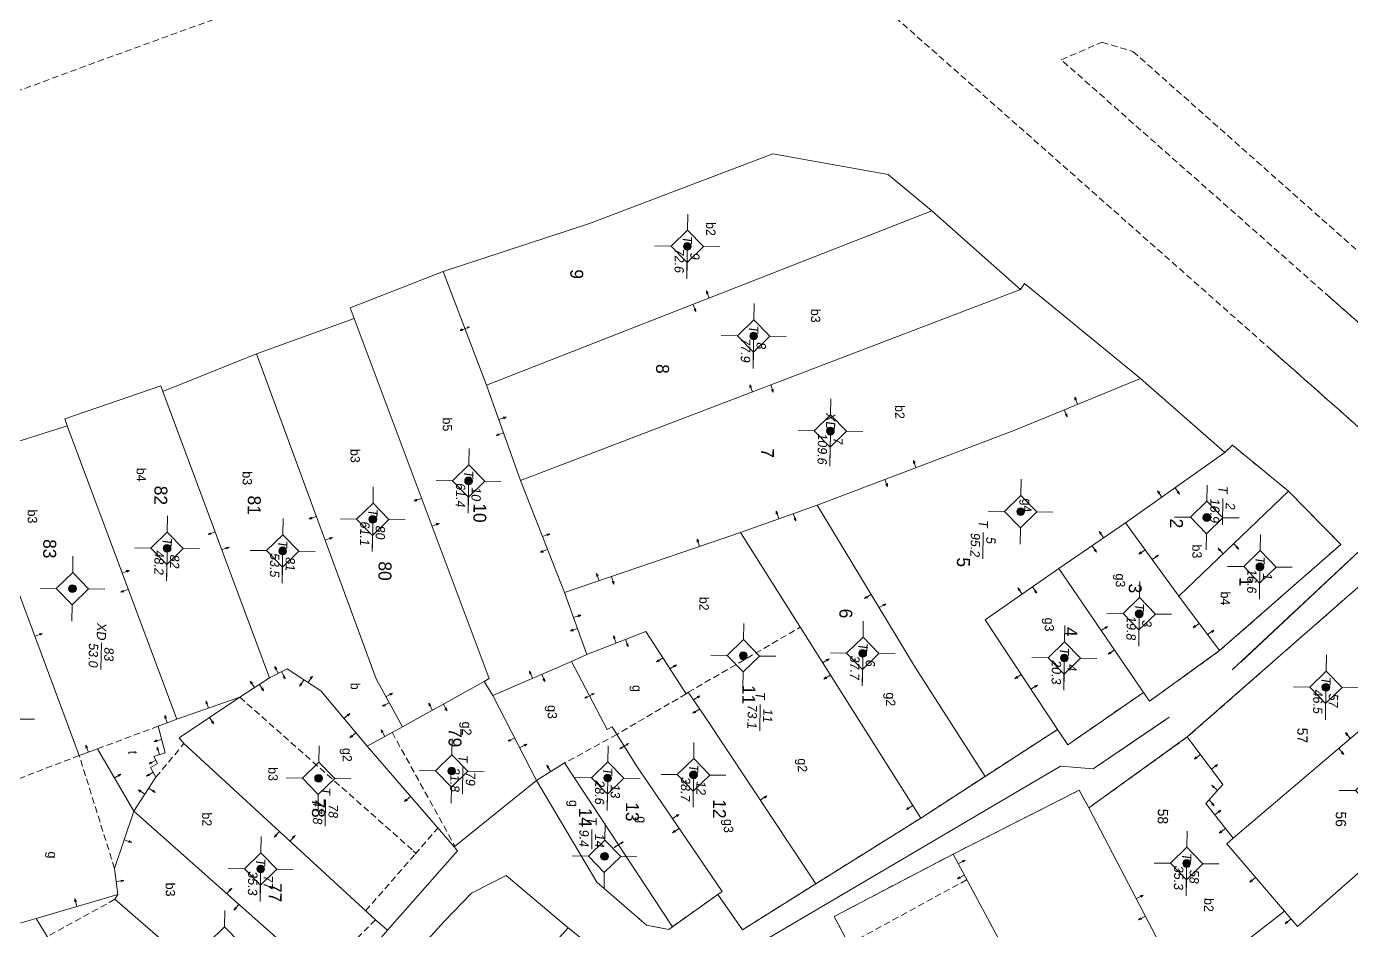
# Model space of a CAD drawing. Extents: x 601689 to 602595, y 1189742 to 1190763.
# Drawn here: x 601978.8 to 602030, y 1190698.6 to 1190733.5 of the extents above; entities that cross this region are included whole.
import ezdxf
from ezdxf.enums import TextEntityAlignment as Align

# ---------------------------------------------------------------- set-up
doc = ezdxf.new("R2010")
doc.units = 0
doc.header["$MEASUREMENT"] = 0
doc.linetypes.add('HIDDEN', pattern=[0.375, 0.25, -0.125])
for name, color, linetype in [('10', 250, 'Continuous'), ('11', 7, 'Continuous'), ('13', 7, 'Continuous'), ('14', 7, 'Continuous'), ('15', 7, 'Continuous'), ('16', 7, 'Continuous'), ('22', 7, 'Continuous'), ('53', 7, 'Continuous'), ('57', 7, 'Continuous')]:
    doc.layers.add(name, color=color, linetype=linetype)
doc.layers.get('0').off()
doc.styles.add('TXT', font='vnshx.shx')

# ---------------------------------------------------------------- blocks, each defined once
blk = doc.blocks.new('NH3R')
at = {"layer": '16', "color": 7, "linetype": 'Continuous', "lineweight": 0}
for p, q in [((0, 0), (0.297, -0.005)), ((0.297, -0.005), (0.186, 0.031)), ((0.297, -0.005), (0.189, -0.033))]:
    blk.add_line(p, q, dxfattribs=at)
blk = doc.blocks.new('*M2407240724072407')
at = {"layer": '13', "color": 3, "linetype": 'Continuous', "lineweight": 0}
blk.add_line((602133.807, 1189687.587), (602134.827, 1189687.587), dxfattribs=at)
at = {"layer": '13', "color": 3, "linetype": 'Continuous', "lineweight": 0, "style": 'TXT', "oblique": 7.6055}
for s, p in [('57', (602133.957, 1189687.887)), ('46.5', (602133.807, 1189687.287))]:
    blk.add_text(s, height=0.36, dxfattribs=at).set_placement(p, align=Align.MIDDLE_LEFT)
blk.add_text('T', height=0.36, dxfattribs=at).set_placement((602133.61, 1189687.587), align=Align.MIDDLE_RIGHT)
blk = doc.blocks.new('*M2415241524152415')
at = {"layer": '13', "color": 3, "linetype": 'Continuous', "lineweight": 0}
blk.add_line((602140.68, 1189682.313), (602141.7, 1189682.313), dxfattribs=at)
at = {"layer": '13', "color": 3, "linetype": 'Continuous', "lineweight": 0, "style": 'TXT', "oblique": 7.6055}
for s, p in [('58', (602140.83, 1189682.613)), ('35.3', (602140.68, 1189682.013))]:
    blk.add_text(s, height=0.36, dxfattribs=at).set_placement(p, align=Align.MIDDLE_LEFT)
blk.add_text('T', height=0.36, dxfattribs=at).set_placement((602140.483, 1189682.313), align=Align.MIDDLE_RIGHT)
blk = doc.blocks.new('Q')
at = {"color": 7, "linetype": 'Continuous', "lineweight": 0, "style": 'TXT'}
for s, height, p in [('%%167o v%%207 th%%184ng 10 n%%168m 2001 %%174%%213n th%%184ng 5 n%%168m 2002', 0.5, (0, 5.4)), ('Ki%%211m tra th%%184ng      n%%168m', 0.5, (21, 5.4)), ('C%%172 quan %%174o v%%207: X%%221 nghi%%214p PTCN Tr%%190c %%174%%222a - B%%182n %%174%%229 ', 0.5, (0, 4.4)), ('C%%172 quan ki%%211m tra: C%%171ng ty XNK v%%181 t%%173 v%%202n d%%222ch v%%244 %%167o %%174%%185c B%%182n %%174%%229', 0.499998, (21, 4.4))]:
    blk.add_text(s, height=height, dxfattribs=at).set_placement(p)
blk = doc.blocks.new('CENTRD')
at = {"layer": '11', "linetype": 'Continuous', "lineweight": 0}
h = blk.add_hatch(color=2, dxfattribs=at)
edge = h.paths.add_edge_path()
edge.add_arc((0, 0), 0.15, 0, 360)
at = {"layer": '11', "color": 2, "linetype": 'Continuous', "lineweight": 0}
for p, q in [((0, 1.25), (0, 0.625)), ((0, 0.625), (-0.625, 0)), ((0.625, 0), (0, 0.625)), ((-0.625, 0), (-1.25, 0)), ((-0.625, 0), (0, -0.625)), ((0, -0.625), (0.625, 0)), ((1.25, 0), (0.625, 0)), ((0, -0.625), (0, -1.25))]:
    blk.add_line(p, q, dxfattribs=at)
blk.add_circle((0, 0), 0.15, dxfattribs=at)
blk = doc.blocks.new('NH3')
at = {"layer": '16', "color": 7, "linetype": 'Continuous', "lineweight": 0}
for p, q in [((-0.199, -0.002), (-0.113, 0.021)), ((0.197, -0.012), (0.107, 0.015)), ((-0.199, -0.002), (0.197, -0.012)), ((-0.199, -0.002), (-0.116, -0.035)), ((0.197, -0.012), (0.104, -0.027))]:
    blk.add_line(p, q, dxfattribs=at)
blk = doc.blocks.new('*M2615261526152615')
at = {"layer": '13', "color": 3, "linetype": 'Continuous', "lineweight": 0}
blk.add_line((602129.195, 1189684.974), (602130.215, 1189684.974), dxfattribs=at)
at = {"layer": '13', "color": 3, "linetype": 'Continuous', "lineweight": 0, "style": 'TXT', "oblique": 7.6055}
for s, p in [('1', (602129.345, 1189685.274)), ('16.6', (602129.195, 1189684.674))]:
    blk.add_text(s, height=0.36, dxfattribs=at).set_placement(p, align=Align.MIDDLE_LEFT)
blk.add_text('T', height=0.36, dxfattribs=at).set_placement((602128.998, 1189684.974), align=Align.MIDDLE_RIGHT)
blk = doc.blocks.new('*M2616261626162616')
at = {"layer": '13', "color": 3, "linetype": 'Continuous', "lineweight": 0}
blk.add_line((602127.322, 1189682.897), (602128.342, 1189682.897), dxfattribs=at)
at = {"layer": '13', "color": 3, "linetype": 'Continuous', "lineweight": 0, "style": 'TXT', "oblique": 7.6055}
for s, p in [('2', (602127.472, 1189683.197)), ('16.9', (602127.322, 1189682.597))]:
    blk.add_text(s, height=0.36, dxfattribs=at).set_placement(p, align=Align.MIDDLE_LEFT)
blk.add_text('T', height=0.36, dxfattribs=at).set_placement((602127.125, 1189682.897), align=Align.MIDDLE_RIGHT)
blk = doc.blocks.new('*M2617261726172617')
at = {"layer": '13', "color": 3, "linetype": 'Continuous', "lineweight": 0}
blk.add_line((602131.073, 1189680.345), (602132.093, 1189680.345), dxfattribs=at)
at = {"layer": '13', "color": 3, "linetype": 'Continuous', "lineweight": 0, "style": 'TXT', "oblique": 7.6055}
for s, p in [('3', (602131.223, 1189680.645)), ('19.8', (602131.073, 1189680.045))]:
    blk.add_text(s, height=0.36, dxfattribs=at).set_placement(p, align=Align.MIDDLE_LEFT)
blk.add_text('T', height=0.36, dxfattribs=at).set_placement((602130.876, 1189680.345), align=Align.MIDDLE_RIGHT)
blk = doc.blocks.new('*M2619261926192619')
at = {"layer": '13', "color": 3, "linetype": 'Continuous', "lineweight": 0}
blk.add_line((602132.819, 1189677.481), (602133.839, 1189677.481), dxfattribs=at)
at = {"layer": '13', "color": 3, "linetype": 'Continuous', "lineweight": 0, "style": 'TXT', "oblique": 7.6055}
for s, p in [('4', (602132.969, 1189677.781)), ('20.3', (602132.819, 1189677.181))]:
    blk.add_text(s, height=0.36, dxfattribs=at).set_placement(p, align=Align.MIDDLE_LEFT)
blk.add_text('T', height=0.36, dxfattribs=at).set_placement((602132.622, 1189677.481), align=Align.MIDDLE_RIGHT)
blk = doc.blocks.new('*M2620262026202620')
at = {"layer": '13', "color": 3, "linetype": 'Continuous', "lineweight": 0}
blk.add_line((602127.202, 1189675.711), (602128.222, 1189675.711), dxfattribs=at)
at = {"layer": '13', "color": 3, "linetype": 'Continuous', "lineweight": 0, "style": 'TXT', "oblique": 7.6055}
for s, p in [('5', (602127.352, 1189676.011)), ('95.2', (602127.202, 1189675.411))]:
    blk.add_text(s, height=0.36, dxfattribs=at).set_placement(p, align=Align.MIDDLE_LEFT)
blk.add_text('T', height=0.36, dxfattribs=at).set_placement((602127.005, 1189675.711), align=Align.MIDDLE_RIGHT)
blk = doc.blocks.new('*M2626262626262626')
at = {"layer": '13', "color": 3, "linetype": 'Continuous', "lineweight": 0}
blk.add_line((602132.757, 1189669.702), (602133.777, 1189669.702), dxfattribs=at)
at = {"layer": '13', "color": 3, "linetype": 'Continuous', "lineweight": 0, "style": 'TXT', "oblique": 7.6055}
for s, p in [('6', (602132.907, 1189670.002)), ('37.7', (602132.757, 1189669.402))]:
    blk.add_text(s, height=0.36, dxfattribs=at).set_placement(p, align=Align.MIDDLE_LEFT)
blk.add_text('T', height=0.36, dxfattribs=at).set_placement((602132.56, 1189669.702), align=Align.MIDDLE_RIGHT)
blk = doc.blocks.new('*M2629262926292629')
at = {"layer": '13', "color": 3, "linetype": 'Continuous', "lineweight": 0}
blk.add_line((602124.199, 1189668.33), (602125.474, 1189668.33), dxfattribs=at)
at = {"layer": '13', "color": 3, "linetype": 'Continuous', "lineweight": 0, "style": 'TXT', "oblique": 7.6055}
blk.add_text('XD', height=0.36, dxfattribs=at).set_placement((602124.08, 1189668.33), align=Align.MIDDLE_RIGHT)
for s, p in [('7', (602124.349, 1189668.63)), ('109.6', (602124.199, 1189668.03))]:
    blk.add_text(s, height=0.36, dxfattribs=at).set_placement(p, align=Align.MIDDLE_LEFT)
blk = doc.blocks.new('*M2634263426342634')
at = {"layer": '13', "color": 3, "linetype": 'Continuous', "lineweight": 0}
blk.add_line((602120.573, 1189665.313), (602121.593, 1189665.313), dxfattribs=at)
at = {"layer": '13', "color": 3, "linetype": 'Continuous', "lineweight": 0, "style": 'TXT', "oblique": 7.6055}
blk.add_text('T', height=0.36, dxfattribs=at).set_placement((602120.376, 1189665.313), align=Align.MIDDLE_RIGHT)
for s, p in [('8', (602120.723, 1189665.613)), ('77.9', (602120.573, 1189665.013))]:
    blk.add_text(s, height=0.36, dxfattribs=at).set_placement(p, align=Align.MIDDLE_LEFT)
blk = doc.blocks.new('*M2635263526352635')
at = {"layer": '13', "color": 3, "linetype": 'Continuous', "lineweight": 0}
blk.add_line((602132.916, 1189665.094), (602133.936, 1189665.094), dxfattribs=at)
at = {"layer": '13', "color": 3, "linetype": 'Continuous', "lineweight": 0, "style": 'TXT', "oblique": 7.6055}
for s, p in [('11', (602133.066, 1189665.394)), ('73.1', (602132.916, 1189664.794))]:
    blk.add_text(s, height=0.36, dxfattribs=at).set_placement(p, align=Align.MIDDLE_LEFT)
blk.add_text('T', height=0.36, dxfattribs=at).set_placement((602132.719, 1189665.094), align=Align.MIDDLE_RIGHT)
blk = doc.blocks.new('*M2639263926392639')
at = {"layer": '13', "color": 3, "linetype": 'Continuous', "lineweight": 0}
blk.add_line((602137.536, 1189663.241), (602138.556, 1189663.241), dxfattribs=at)
at = {"layer": '13', "color": 3, "linetype": 'Continuous', "lineweight": 0, "style": 'TXT', "oblique": 7.6055}
blk.add_text('T', height=0.36, dxfattribs=at).set_placement((602137.339, 1189663.241), align=Align.MIDDLE_RIGHT)
for s, p in [('12', (602137.686, 1189663.541)), ('38.7', (602137.536, 1189662.941))]:
    blk.add_text(s, height=0.36, dxfattribs=at).set_placement(p, align=Align.MIDDLE_LEFT)
blk = doc.blocks.new('*M2640264026402640')
at = {"layer": '13', "color": 3, "linetype": 'Continuous', "lineweight": 0}
blk.add_line((602117.154, 1189662.704), (602118.174, 1189662.704), dxfattribs=at)
at = {"layer": '13', "color": 3, "linetype": 'Continuous', "lineweight": 0, "style": 'TXT', "oblique": 7.6055}
blk.add_text('T', height=0.36, dxfattribs=at).set_placement((602116.957, 1189662.704), align=Align.MIDDLE_RIGHT)
for s, p in [('9', (602117.304, 1189663.004)), ('72.6', (602117.154, 1189662.404))]:
    blk.add_text(s, height=0.36, dxfattribs=at).set_placement(p, align=Align.MIDDLE_LEFT)
blk = doc.blocks.new('*M2647264726472647')
at = {"layer": '13', "color": 3, "linetype": 'Continuous', "lineweight": 0}
blk.add_line((602137.709, 1189659.932), (602138.729, 1189659.932), dxfattribs=at)
at = {"layer": '13', "color": 3, "linetype": 'Continuous', "lineweight": 0, "style": 'TXT', "oblique": 7.6055}
for s, p in [('13', (602137.859, 1189660.232)), ('28.6', (602137.709, 1189659.632))]:
    blk.add_text(s, height=0.36, dxfattribs=at).set_placement(p, align=Align.MIDDLE_LEFT)
blk.add_text('T', height=0.36, dxfattribs=at).set_placement((602137.512, 1189659.932), align=Align.MIDDLE_RIGHT)
blk = doc.blocks.new('*M2648264826482648')
at = {"layer": '13', "color": 3, "linetype": 'Continuous', "lineweight": 0}
blk.add_line((602140.731, 1189659.854), (602141.496, 1189659.854), dxfattribs=at)
at = {"layer": '13', "color": 3, "linetype": 'Continuous', "lineweight": 0, "style": 'TXT', "oblique": 7.6055}
for s, p in [('14', (602140.881, 1189660.154)), ('9.4', (602140.731, 1189659.554))]:
    blk.add_text(s, height=0.36, dxfattribs=at).set_placement(p, align=Align.MIDDLE_LEFT)
blk.add_text('T', height=0.36, dxfattribs=at).set_placement((602140.534, 1189659.854), align=Align.MIDDLE_RIGHT)
blk = doc.blocks.new('*M2660266026602660')
at = {"layer": '13', "color": 3, "linetype": 'Continuous', "lineweight": 0}
blk.add_line((602126.323, 1189654.398), (602127.343, 1189654.398), dxfattribs=at)
at = {"layer": '13', "color": 3, "linetype": 'Continuous', "lineweight": 0, "style": 'TXT', "oblique": 7.6055}
for s, p in [('10', (602126.473, 1189654.698)), ('61.4', (602126.323, 1189654.098))]:
    blk.add_text(s, height=0.36, dxfattribs=at).set_placement(p, align=Align.MIDDLE_LEFT)
blk.add_text('T', height=0.36, dxfattribs=at).set_placement((602126.126, 1189654.398), align=Align.MIDDLE_RIGHT)
blk = doc.blocks.new('*M2661266126612661')
at = {"layer": '13', "color": 3, "linetype": 'Continuous', "lineweight": 0}
blk.add_line((602137.521, 1189653.911), (602138.541, 1189653.911), dxfattribs=at)
at = {"layer": '13', "color": 3, "linetype": 'Continuous', "lineweight": 0, "style": 'TXT', "oblique": 7.6055}
for s, p in [('79', (602137.671, 1189654.211)), ('21.8', (602137.521, 1189653.611))]:
    blk.add_text(s, height=0.36, dxfattribs=at).set_placement(p, align=Align.MIDDLE_LEFT)
blk.add_text('T', height=0.36, dxfattribs=at).set_placement((602137.324, 1189653.911), align=Align.MIDDLE_RIGHT)
blk = doc.blocks.new('*M2669266926692669')
at = {"layer": '13', "color": 3, "linetype": 'Continuous', "lineweight": 0}
blk.add_line((602127.857, 1189650.724), (602128.877, 1189650.724), dxfattribs=at)
at = {"layer": '13', "color": 3, "linetype": 'Continuous', "lineweight": 0, "style": 'TXT', "oblique": 7.6055}
for s, p in [('80', (602128.007, 1189651.024)), ('61.1', (602127.857, 1189650.424))]:
    blk.add_text(s, height=0.36, dxfattribs=at).set_placement(p, align=Align.MIDDLE_LEFT)
blk.add_text('T', height=0.36, dxfattribs=at).set_placement((602127.66, 1189650.724), align=Align.MIDDLE_RIGHT)
blk = doc.blocks.new('*M2673267326732673')
at = {"layer": '13', "color": 3, "linetype": 'Continuous', "lineweight": 0}
blk.add_line((602137.88, 1189648.777), (602138.9, 1189648.777), dxfattribs=at)
at = {"layer": '13', "color": 3, "linetype": 'Continuous', "lineweight": 0, "style": 'TXT', "oblique": 7.6055}
for s, p in [('78', (602138.03, 1189649.077)), ('47.8', (602137.88, 1189648.477))]:
    blk.add_text(s, height=0.36, dxfattribs=at).set_placement(p, align=Align.MIDDLE_LEFT)
blk.add_text('T', height=0.36, dxfattribs=at).set_placement((602137.683, 1189648.777), align=Align.MIDDLE_RIGHT)
blk = doc.blocks.new('*M2676267626762676')
at = {"layer": '13', "color": 3, "linetype": 'Continuous', "lineweight": 0}
blk.add_line((602129.126, 1189647.265), (602130.146, 1189647.265), dxfattribs=at)
at = {"layer": '13', "color": 3, "linetype": 'Continuous', "lineweight": 0, "style": 'TXT', "oblique": 7.6055}
for s, p in [('81', (602129.276, 1189647.565)), ('53.5', (602129.126, 1189646.965))]:
    blk.add_text(s, height=0.36, dxfattribs=at).set_placement(p, align=Align.MIDDLE_LEFT)
blk.add_text('T', height=0.36, dxfattribs=at).set_placement((602128.929, 1189647.265), align=Align.MIDDLE_RIGHT)
blk = doc.blocks.new('*M2678267826782678')
at = {"layer": '13', "color": 3, "linetype": 'Continuous', "lineweight": 0}
blk.add_line((602141.411, 1189646.595), (602142.431, 1189646.595), dxfattribs=at)
at = {"layer": '13', "color": 3, "linetype": 'Continuous', "lineweight": 0, "style": 'TXT', "oblique": 7.6055}
for s, p in [('77', (602141.561, 1189646.895)), ('35.3', (602141.411, 1189646.295))]:
    blk.add_text(s, height=0.36, dxfattribs=at).set_placement(p, align=Align.MIDDLE_LEFT)
blk.add_text('T', height=0.36, dxfattribs=at).set_placement((602141.214, 1189646.595), align=Align.MIDDLE_RIGHT)
blk = doc.blocks.new('*M2684268426842684')
at = {"layer": '13', "color": 3, "linetype": 'Continuous', "lineweight": 0}
blk.add_line((602129.092, 1189642.805), (602130.112, 1189642.805), dxfattribs=at)
at = {"layer": '13', "color": 3, "linetype": 'Continuous', "lineweight": 0, "style": 'TXT', "oblique": 7.6055}
blk.add_text('T', height=0.36, dxfattribs=at).set_placement((602128.895, 1189642.805), align=Align.MIDDLE_RIGHT)
for s, p in [('82', (602129.242, 1189643.105)), ('48.2', (602129.092, 1189642.505))]:
    blk.add_text(s, height=0.36, dxfattribs=at).set_placement(p, align=Align.MIDDLE_LEFT)
blk = doc.blocks.new('*M2689268926892689')
at = {"layer": '13', "color": 3, "linetype": 'Continuous', "lineweight": 0}
blk.add_line((602130.702, 1189639.177), (602131.722, 1189639.177), dxfattribs=at)
at = {"layer": '13', "color": 3, "linetype": 'Continuous', "lineweight": 0, "style": 'TXT', "oblique": 7.6055}
blk.add_text('XD', height=0.36, dxfattribs=at).set_placement((602130.583, 1189639.177), align=Align.MIDDLE_RIGHT)
for s, p in [('83', (602130.852, 1189639.477)), ('53.0', (602130.702, 1189638.877))]:
    blk.add_text(s, height=0.36, dxfattribs=at).set_placement(p, align=Align.MIDDLE_LEFT)

msp = doc.modelspace()

# ---------------------------------------------------------------- linework, layer by layer
at = {"layer": '10', "color": 7, "linetype": 'Continuous', "lineweight": 0}
for p, q in [((601996.602, 1190719.62), (602013.774, 1190726.355)), ((602017.203, 1190723.317), (602013.774, 1190726.355)), ((601994.921, 1190724.014), (601996.602, 1190719.62)), ((602017.203, 1190723.317), (601997.911, 1190715.941)), ((601991.486, 1190722.19), (601987.727, 1190720.832)), ((601987.727, 1190720.832), (601984.108, 1190719.381)), ((601996.602, 1190719.62), (601997.911, 1190715.941)), ((602025.087, 1190717.019), (602021.826, 1190719.883)), ((601984.108, 1190719.381), (601988.226, 1190708.334)), ((601980.419, 1190718.051), (601976.602, 1190716.834)), ((601980.419, 1190718.051), (601984.644, 1190706.733)), ((602025.087, 1190717.019), (602021.25, 1190714.311)), ((601997.911, 1190715.941), (601999.602, 1190711.618)), ((602027.536, 1190715.535), (602023.311, 1190711.483)), ((602009.359, 1190714.995), (602006.394, 1190713.945)), ((602006.394, 1190713.945), (601999.602, 1190711.618)), ((602013.353, 1190702.919), (602006.394, 1190713.945)), ((602021.25, 1190714.311), (602018.685, 1190712.546)), ((602023.311, 1190711.483), (602021.25, 1190714.311)), ((602021.95, 1190707.771), (602018.685, 1190712.546)), ((601999.602, 1190711.618), (602000.469, 1190709.226)), ((602023.311, 1190711.483), (602024.882, 1190709.381)), ((601999.875, 1190708.964), (601996.847, 1190707.656)), ((602000.469, 1190709.226), (601999.875, 1190708.964)), ((602033.548, 1190709.072), (602025.403, 1190702.144)), ((601987.086, 1190707.58), (601988.226, 1190708.334)), ((601996.505, 1190708.191), (601993.351, 1190706.443)), ((601996.505, 1190708.191), (601996.847, 1190707.656)), ((601987.086, 1190707.58), (601984.644, 1190706.733)), ((601998.532, 1190704.372), (601996.847, 1190707.656)), ((601993.351, 1190706.443), (601991.99, 1190705.692)), ((602018.63, 1190706.337), (602015.835, 1190704.525)), ((602023.636, 1190706.049), (602019.839, 1190703.311)), ((601991.99, 1190705.692), (601995.347, 1190701.806)), ((601998.532, 1190704.372), (601995.347, 1190701.806)), ((602015.835, 1190704.525), (602013.353, 1190702.919)), ((602019.839, 1190703.311), (602023.493, 1190696.31)), ((602013.353, 1190702.919), (602009.299, 1190700.384)), ((602014.604, 1190701.532), (602021.761, 1190688.153)), ((601982.371, 1190699.974), (601979.218, 1190699.047)), ((602005.522, 1190699.976), (602003.775, 1190698.73)), ((602027.384, 1190699.327), (602023.493, 1190696.31)), ((601978.325, 1190698.789), (601979.218, 1190699.047)), ((601990.741, 1190696.269), (601992.783, 1190698.591)), ((601999.754, 1190698.686), (601992.881, 1190691.19)), ((602002.267, 1190696.691), (601999.754, 1190698.686))]:
    msp.add_line(p, q, dxfattribs=at)
for points in [[(602013.774, 1190726.355), (602012.093, 1190727.748), (602007.644, 1190728.549), (602000.577, 1190725.866), (601994.921, 1190724.014)], [(601994.921, 1190724.014), (601991.342, 1190722.612), (601991.486, 1190722.19)], [(602021.826, 1190719.883), (602017.356, 1190723.546), (602017.203, 1190723.317)], [(601991.486, 1190722.19), (601996.696, 1190708.308), (601996.505, 1190708.191)], [(601987.727, 1190720.832), (601992.336, 1190708.287), (601993.351, 1190706.443)], [(601980.419, 1190718.051), (601980.323, 1190718.323), (601984.03, 1190719.602), (601984.108, 1190719.381)], [(602021.826, 1190719.883), (602016.978, 1190717.881), (602009.359, 1190714.995)], [(602027.536, 1190715.535), (602025.381, 1190717.305), (602025.087, 1190717.019)], [(601976.602, 1190716.834), (601980.884, 1190705.334), (601981.588, 1190705.595), (601982.985, 1190703.186)], [(602024.882, 1190709.381), (602029.559, 1190713.477), (602027.536, 1190715.535)], [(602015.835, 1190704.525), (602013.153, 1190708.712), (602009.359, 1190714.995)], [(602033.548, 1190709.072), (602034.329, 1190709.832), (602031.552, 1190712.991), (602023.636, 1190706.049)], [(602018.685, 1190712.546), (602015.838, 1190710.575), (602018.63, 1190706.337)], [(602000.469, 1190709.226), (602002.751, 1190710.125), (602004.298, 1190707.714), (602004.379, 1190707.772), (602005.017, 1190706.844), (602009.299, 1190700.384)], [(602024.882, 1190709.381), (602022.175, 1190707.428), (602021.95, 1190707.771)], [(601999.875, 1190708.964), (602001.259, 1190706.336), (602001.441, 1190706.443), (602002.38, 1190704.94), (602005.684, 1190700.094), (602005.522, 1190699.976)], [(601988.226, 1190708.334), (601988.911, 1190708.674), (601990.2, 1190707.827), (601991.99, 1190705.692)], [(601992.783, 1190698.591), (601992.309, 1190698.998), (601984.922, 1190705.799), (601984.744, 1190706.021), (601987.086, 1190707.58)], [(602021.95, 1190707.771), (602019.033, 1190705.752), (602018.63, 1190706.337)], [(601984.644, 1190706.733), (601983.93, 1190706.463), (601984.196, 1190705.439), (601983.764, 1190705.296), (601983.91, 1190705.023), (601983.628, 1190704.866), (601983.844, 1190704.504), (601982.985, 1190703.186)], [(602023.636, 1190706.049), (602025.012, 1190704.22), (602024.351, 1190703.478), (602025.403, 1190702.144)], [(602036.338, 1190706.154), (602027.887, 1190698.739), (602027.384, 1190699.327)], [(602003.775, 1190698.73), (601999.611, 1190705.047), (601998.532, 1190704.372)], [(602003.775, 1190698.73), (602003.633, 1190698.622), (602002.766, 1190698.794), (602000.849, 1190700.451), (601998.532, 1190704.372)], [(602019.839, 1190703.311), (602019.468, 1190703.995), (602014.604, 1190701.532)], [(601982.985, 1190703.186), (601982.245, 1190700.976), (601982.371, 1190699.974)], [(601990.741, 1190696.269), (601990.169, 1190696.817), (601982.985, 1190703.186)], [(601995.347, 1190701.806), (601995.475, 1190701.654), (601992.783, 1190698.591)], [(602025.403, 1190702.144), (602025.16, 1190701.927), (602027.384, 1190699.327)], [(602014.604, 1190701.532), (602010.011, 1190699.125), (602010.576, 1190698.056), (602017.596, 1190685.62), (602017.969, 1190685.845)], [(601999.754, 1190698.686), (601997.352, 1190700.709), (601996.013, 1190700.017), (601994.968, 1190698.931), (601991.78, 1190695.424), (601992.105, 1190695.12), (601990.45, 1190693.343)], [(602009.299, 1190700.384), (602006.474, 1190698.613), (602005.522, 1190699.976)], [(601988.732, 1190694.136), (601988.03, 1190694.777), (601982.259, 1190699.786), (601982.371, 1190699.974)], [(601979.218, 1190699.047), (601979.649, 1190698.352), (601986.562, 1190691.946)]]:
    msp.add_lwpolyline(points, dxfattribs=at)
at = {"layer": '14', "color": 6, "linetype": 'HIDDEN', "lineweight": 0}
for p, q in [((602004.379, 1190707.772), (602008.704, 1190710.283)), ((601987.086, 1190707.58), (601993.774, 1190701.658)), ((602004.298, 1190707.714), (602001.626, 1190706.15)), ((601981.588, 1190705.595), (601983.93, 1190706.463)), ((601984.82, 1190705.67), (601984.922, 1190705.799)), ((601992.958, 1190706.229), (601995.377, 1190701.836)), ((602001.626, 1190706.15), (601999.611, 1190705.047)), ((601980.884, 1190705.334), (601977.365, 1190703.982)), ((601982.245, 1190700.976), (601980.884, 1190705.334)), ((601983.844, 1190704.504), (601984.738, 1190705.571)), ((601993.844, 1190701.527), (601994.717, 1190702.534)), ((601993.774, 1190701.658), (601993.873, 1190701.566)), ((601991.933, 1190699.342), (601993.844, 1190701.527)), ((602015.12, 1190700.535), (602010.767, 1190698.165)), ((601982.259, 1190699.786), (601979.649, 1190698.352)), ((601992.309, 1190698.998), (601990.269, 1190696.915))]:
    msp.add_line(p, q, dxfattribs=at)
at = {"layer": '22', "color": 7, "linetype": 'HIDDEN', "lineweight": 0}
for p, q in [((602043.175, 1190706.56), (602012.179, 1190733.987)), ((602018.774, 1190732.176), (602020.344, 1190732.855)), ((602020.344, 1190732.855), (602021.539, 1190732.498)), ((602021.539, 1190732.498), (602046.476, 1190710.366)), ((602045.156, 1190708.844), (602018.774, 1190732.176)), ((602025.087, 1190717.019), (602023.703, 1190718.238)), ((602025.381, 1190717.305), (602025.087, 1190717.019)), ((602027.536, 1190715.535), (602025.381, 1190717.305)), ((602029.559, 1190713.477), (602027.536, 1190715.535)), ((602024.882, 1190709.381), (602029.559, 1190713.477)), ((602031.552, 1190712.991), (602023.636, 1190706.049)), ((602009.299, 1190700.384), (602006.474, 1190698.613)), ((602005.522, 1190699.976), (602003.775, 1190698.73)), ((602006.474, 1190698.613), (602005.522, 1190699.976)), ((602002.766, 1190698.794), (602002.183, 1190699.302)), ((602010.011, 1190699.125), (602010.576, 1190698.056)), ((602003.633, 1190698.622), (602002.766, 1190698.794)), ((602003.775, 1190698.73), (602003.633, 1190698.622))]:
    msp.add_line(p, q, dxfattribs=at)
for points in [[(602056.41, 1190698.898), (602048.654, 1190705.755), (602029.011, 1190723.125)], [(602056.029, 1190695.183), (602046.149, 1190703.93), (602026.773, 1190721.076)], [(602024.882, 1190709.381), (602022.175, 1190707.428), (602021.95, 1190707.771), (602019.033, 1190705.752), (602018.63, 1190706.337), (602015.836, 1190704.535), (602013.353, 1190702.919), (602009.299, 1190700.384)], [(602023.636, 1190706.049), (602019.839, 1190703.311), (602019.468, 1190703.995), (602014.604, 1190701.532), (602010.011, 1190699.125)]]:
    msp.add_lwpolyline(points, dxfattribs=at)
msp.add_open_spline([(602012.01, 1190734.069), (602011.535, 1190734.419), (602011.059, 1190734.769), (602010.584, 1190735.119), (602009.193, 1190736.144), (602007.412, 1190736.741), (602005.687, 1190736.817), (602004.669, 1190736.861), (602003.647, 1190736.848), (602002.628, 1190736.808), (602001.577, 1190736.766), (602000.526, 1190736.733), (601999.475, 1190736.662), (601999.086, 1190736.635), (601998.7, 1190736.589), (601998.313, 1190736.538), (601995.606, 1190736.176), (601992.923, 1190735.719), (601990.273, 1190735.027), (601988.549, 1190734.577), (601986.87, 1190734.023), (601985.2, 1190733.417), (601980.042, 1190731.543), (601974.892, 1190729.694), (601969.859, 1190727.527), (601964.418, 1190725.184), (601959.046, 1190722.693), (601953.639, 1190720.289), (601953.359, 1190720.164), (601953.071, 1190720.074), (601952.793, 1190719.931), (601952.37, 1190719.713), (601952.559, 1190718.945), (601952.774, 1190718.531), (601954.343, 1190715.506), (601955.911, 1190712.481), (601957.48, 1190709.456)], degree=3, knots=[0, 0, 0, 0, 0.023743, 0.023743, 0.023743, 0.093238, 0.093238, 0.093238, 0.134263, 0.134263, 0.134263, 0.17658, 0.17658, 0.17658, 0.192249, 0.192249, 0.192249, 0.301954, 0.301954, 0.301954, 0.373323, 0.373323, 0.373323, 0.593674, 0.593674, 0.593674, 0.831841, 0.831841, 0.831841, 0.844149, 0.844149, 0.844149, 0.862922, 0.862922, 0.862922, 1, 1, 1, 1], dxfattribs=at)
at = {"layer": '57', "color": 172, "linetype": 'Continuous', "lineweight": 0}
for p, q in [((602025.372, 1190708.635), (602043.79, 1190725.903)), ((602025.697, 1190708.94), (602043.8, 1190725.923))]:
    msp.add_line(p, q, dxfattribs=at)
for points in [[(602005.683, 1190697.124), (602005.614, 1190697.195), (602018.74, 1190704.926), (602019.999, 1190704.818), (602022.937, 1190706.808)], [(602005.683, 1190697.124), (602005.614, 1190697.195), (602018.74, 1190704.926), (602019.999, 1190704.818), (602022.796, 1190706.71)]]:
    msp.add_lwpolyline(points, dxfattribs=at)

# ---------------------------------------------------------------- block references
at = {"color": 7, "linetype": 'Continuous', "lineweight": 0, "rotation": 269.1680420500809}
msp.add_blockref('Q', (601982.443, 1190734.402), dxfattribs=at)
at = {"layer": '11', "color": 2, "linetype": 'Continuous', "lineweight": 0, "rotation": 269.1680420500809}
for p in [(602004.344, 1190724.977), (602006.903, 1190721.52), (602009.867, 1190717.851), (601995.906, 1190715.929), (602017.204, 1190714.741), (601992.21, 1190714.449), (602024.387, 1190714.517), (601984.274, 1190713.329), (601988.733, 1190713.23), (602026.437, 1190712.614), (601980.623, 1190711.772), (602021.781, 1190710.803), (602006.505, 1190709.182), (602011.115, 1190709.274), (602018.892, 1190709.099), (602028.983, 1190707.964), (601977.902, 1190706.75), (601995.256, 1190704.74), (602004.585, 1190704.589), (601990.118, 1190704.455), (602001.274, 1190704.464), (602030.748, 1190703.97), (602001.152, 1190701.444), (601987.885, 1190700.956), (602023.609, 1190701.169), (601986.485, 1190698.1)]:
    msp.add_blockref('CENTRD', p, dxfattribs=at)
at = {"layer": '13', "color": 3, "linetype": 'Continuous', "lineweight": 0, "rotation": 269.1680420500809}
for name, p in [('*M2640264026402640', (-578790.27, 1810052.359)), ('*M2634263426342634', (-578790.27, 1810052.359)), ('*M2629262926292629', (-578790.27, 1810052.359)), ('*M2660266026602660', (-578790.27, 1810052.359)), ('*M2616261626162616', (-578789.65, 1810053.173)), ('*M2669266926692669', (-578790.27, 1810052.359)), ('*M2620262026202620', (-578791.711, 1810051.629)), ('*M2684268426842684', (-578790.27, 1810052.359)), ('*M2676267626762676', (-578790.27, 1810052.359)), ('*M2615261526152615', (-578790.27, 1810052.359)), ('*M2617261726172617', (-578790.27, 1810052.359)), ('*M2689268926892689', (-578789.154, 1810050.339)), ('*M2626262626262626', (-578790.27, 1810052.359)), ('*M2619261926192619', (-578790.27, 1810052.359)), ('*M2407240724072407', (-578790.27, 1810052.359)), ('*M2635263526352635', (-578789.616, 1810050.561)), ('*M2661266126612661', (-578789.838, 1810052.567)), ('*M2647264726472647', (-578790.27, 1810052.359)), ('*M2639263926392639', (-578790.27, 1810052.359)), ('*M2673267326732673', (-578789.995, 1810051.604)), ('*M2648264826482648', (-578790.754, 1810053.475)), ('*M2678267826782678', (-578790.27, 1810052.359)), ('*M2415241524152415', (-578790.27, 1810052.359))]:
    msp.add_blockref(name, p, dxfattribs=at)
at = {"layer": '16', "color": 7, "linetype": 'Continuous', "lineweight": 0}
for p, rotation in [((602005.188, 1190722.982), 111.4145626318086), ((602004.565, 1190722.74), 291.4145626318087), ((602013.168, 1190716.433), 110.7430825514345), ((602011.972, 1190715.989), 290.7430825514346), ((601994.091, 1190715.254), 200.5698730330793), ((601990.031, 1190714.56), 200.1683914647369), ((602007.871, 1190714.475), 109.4971279775295), ((602008.434, 1190714.667), 289.4971279775295), ((601986.133, 1190713.963), 200.4260903381672), ((601994.486, 1190714.189), 20.56987303307938), ((601990.369, 1190713.645), 20.16839146473682), ((601998.761, 1190713.78), 21.36011226222361), ((602025.419, 1190713.515), 313.7992100332244), ((601986.383, 1190713.269), 20.4260903381672), ((601998.955, 1190713.277), 201.3601122622236), ((602022.015, 1190713.271), 216.0843637066426), ((602022.281, 1190712.897), 36.08436370664258), ((602025.023, 1190713.119), 133.7992100332244), ((602011.441, 1190711.545), 211.1321346583419), ((602011.745, 1190711.042), 31.13213465834195), ((602020.313, 1190710.154), 34.35511906782921), ((602024.097, 1190710.432), 216.7888035828637), ((602001.606, 1190709.671), 111.4912600242472), ((602024.421, 1190709.998), 36.7888035828638), ((602001.957, 1190709.816), 291.4912600242474), ((602020.833, 1190709.407), 214.3551190678292), ((602003.408, 1190709.106), 212.6861373595718), ((602003.671, 1190708.682), 32.68613735957185), ((601988.558, 1190708.499), 116.429573105001), ((601988.699, 1190708.567), 296.4295731050011), ((601998.367, 1190708.315), 113.3744495089594), ((601998.729, 1190708.47), 293.3744495089595), ((602017.23, 1190708.456), 213.3779549062044), ((601987.641, 1190707.952), 123.6073645649686), ((601987.833, 1190708.08), 303.6073645649687), ((602017.601, 1190707.892), 33.37795490620454), ((601985.869, 1190707.156), 109.1174580752434), ((601984.282, 1190706.598), 110.7430825514345), ((601985.915, 1190706.805), 303.6367432342392), ((601992.675, 1190706.063), 118.912658602646), ((602029.926, 1190705.992), 131.250861949725), ((601983.975, 1190705.373), 108.4506971858762), ((601983.842, 1190705.154), 208.2739825153339), ((601982.233, 1190704.466), 30.02481959437448), ((601993.664, 1190703.75), 220.8259318499675), ((602003.773, 1190702.901), 34.2884969338518), ((601988.615, 1190702.399), 227.3570917908731), ((601989.009, 1190702.033), 47.35709179087333), ((602004.027, 1190702.517), 214.2884969338518), ((601982.62, 1190702.081), 341.4835947634155), ((602015.033, 1190700.716), 208.2080563554847), ((602022.022, 1190699.13), 208.2080563554847)]:
    msp.add_blockref('NH3R', p, dxfattribs=dict(at, rotation=rotation))
for name, p, xscale, yscale, rotation in [('NH3', (601995.761, 1190721.811), 1.000001656079704, 1.000001656079704, 20.92907292025438), ('NH3R', (602006.858, 1190719.359), 1.000001656079704, 1.000001656079704, 110.9290729202543), ('NH3R', (602007.562, 1190719.63), 1.000001656079704, 1.000001656079704, 290.9290729202543), ('NH3R', (602019.402, 1190718.887), 0.999998246154543, 0.999998246154543, 112.4600662487311), ('NH3R', (602018.889, 1190718.674), 0.999998246154543, 0.999998246154543, 292.4600662487311), ('NH3R', (601997.073, 1190718.294), 0.999997105827542, 0.999997105827542, 19.59852251507422), ('NH3R', (601997.256, 1190717.781), 0.999997105827542, 0.999997105827542, 199.5985225150741), ('NH3R', (602022.654, 1190715.302), 1.000002897655213, 1.000002897655213, 125.2062825973848), ('NH3R', (602023.168, 1190715.666), 1.000002897655213, 1.000002897655213, 305.2062825973849), ('NH3R', (602020.402, 1190713.733), 1.000001580348047, 1.000001580348047, 124.5364066939645), ('NH3R', (602004.816, 1190713.397), 0.9999989897364724, 0.9999989897364724, 108.944445889236), ('NH3R', (602019.967, 1190713.429), 1.000001580348047, 1.000001580348047, 304.5364066939645), ('NH3R', (601982.531, 1190712.372), 1.000002592939994, 1.000002592939994, 20.52771050400029), ('NH3R', (602000.939, 1190712.08), 0.9999971644615624, 0.9999971644615624, 108.8770181031121), ('NH3R', (602001.42, 1190712.233), 0.9999971644615624, 0.9999971644615624, 288.8770181031122), ('NH3R', (601982.773, 1190711.739), 1.000002592939994, 1.000002592939994, 200.5277105040002), ('NH3R', (602017.262, 1190711.556), 1.000001009828824, 1.000001009828824, 124.6992066107468), ('NH3R', (602017.666, 1190711.84), 1.000001009828824, 1.000001009828824, 304.6992066107468), ('NH3R', (601999.959, 1190710.653), 1.000002379839864, 1.000002379839864, 20.29498975283901), ('NH3R', (601979.178, 1190709.939), 0.9999985133900356, 0.9999985133900356, 20.35429562909373), ('NH3R', (602000.113, 1190710.241), 1.000002379839864, 1.000002379839864, 200.294989752839), ('NH3R', (602009.565, 1190708.911), 0.9999984620094424, 0.9999984620094424, 32.24220879486779), ('NH3R', (601989.713, 1190708.153), 0.9999986464873352, 0.9999986464873352, 56.66040512629546), ('NH3R', (602009.869, 1190708.437), 0.999998462009442, 0.999998462009442, 212.2422087948677), ('NH3R', (601989.555, 1190708.256), 0.9999986464873352, 0.9999986464873352, 236.6604051262954), ('NH3R', (601992.843, 1190707.371), 0.9999984839863282, 0.9999984839863282, 208.8236381203024), ('NH3R', (601992.707, 1190707.603), 0.9999984839863282, 0.9999984839863282, 28.82363812030253), ('NH3R', (601994.509, 1190707.088), 1.000002555003729, 1.000002555003729, 118.9789769253682), ('NH3R', (601994.933, 1190707.322), 1.000002555003729, 1.000002555003729, 298.9789769253682), ('NH3', (602000.567, 1190707.645), 0.9999982659630186, 0.9999982659630186, 27.7662367339608), ('NH3R', (602004.585, 1190707.479), 0.9999978777732048, 0.9999978777732048, 34.4512059412083), ('NH3R', (601991.094, 1190706.764), 0.9999971913065752, 0.9999971913065752, 39.9936443566313), ('NH3R', (602004.81, 1190707.126), 0.9999978777732051, 0.9999978777732051, 214.4512059412083), ('NH3R', (601981.236, 1190705.459), 0.999998882887872, 0.999998882887872, 110.3122300263105), ('NH3R', (601984.064, 1190705.951), 0.9999985728913396, 0.9999985728913396, 194.5642884375614), ('NH3R', (601991.557, 1190706.209), 0.9999971913065756, 0.9999971913065756, 219.9936443566313), ('NH3R', (601997.695, 1190706.014), 0.9999989858983807, 0.9999989858983807, 207.1635164876065), ('NH3R', (601997.89, 1190705.641), 0.9999989858983804, 0.9999989858983804, 27.16351648760649), ('NH3', (602001.911, 1190705.686), 0.9999988887534323, 0.9999988887534323, 212.0087988726046), ('NH3R', (602024.148, 1190705.371), 1.000001215448236, 1.000001215448236, 216.9407897655805), ('NH3R', (602029.481, 1190705.608), 1.000001624193262, 1.000001624193262, 310.3813500466966), ('NH3R', (601999.077, 1190704.705), 1.000002204404915, 1.000002204404915, 122.0312255277848), ('NH3R', (602024.569, 1190704.805), 1.000001048166303, 1.000001048166303, 38.25136621644148), ('NH3R', (601983.736, 1190704.686), 1.000001914196132, 1.000001914196132, 210.6471614865854), ('NH3R', (601983.414, 1190703.849), 0.9999982765990962, 0.9999982765990962, 146.9415268688972), ('NH3R', (601983.567, 1190704.077), 0.9999982765990962, 0.9999982765990962, 326.9415268688972), ('NH3R', (602007.162, 1190703.614), 0.9999987485871336, 0.9999987485871336, 33.54076103367542), ('NH3R', (602024.798, 1190703.983), 1.000001738826155, 1.000001738826155, 138.3017521796461), ('NH3R', (602013.05, 1190703.403), 0.999998612616698, 0.999998612616698, 212.3384115652805), ('NH3R', (602024.483, 1190703.626), 1.000001624193262, 1.000001624193262, 310.3813500466966), ('NH3R', (602024.696, 1190703.044), 1.000001048166303, 1.000001048166303, 38.25136621644148), ('NH3R', (602025.108, 1190702.518), 1.000001215448236, 1.000001215448236, 216.9407897655805), ('NH3', (602001.699, 1190701.889), 0.9999985365920749, 0.9999985365920749, 213.3854297820794), ('NH3R', (602014.799, 1190701.159), 0.9999986096351277, 0.9999986096351277, 27.55766768921143), ('NH3R', (602026.272, 1190700.632), 1.000001213724351, 1.000001213724351, 220.5422339992296), ('NH3R', (601982.308, 1190700.475), 1.000001089951551, 1.000001089951551, 7.178232516787813), ('NH3R', (601986.572, 1190699.996), 0.9999977223519542, 0.9999977223519542, 48.43513225938506), ('NH3R', (601980.795, 1190699.515), 1.00000139977383, 1.00000139977383, 106.3837387466219), ('NH3R', (601987.046, 1190699.589), 0.9999977223519542, 0.9999977223519542, 228.4351322593851), ('NH3R', (602021.671, 1190699.815), 0.9999986096351277, 0.9999986096351277, 27.55766768921143), ('NH3R', (602027.641, 1190699.033), 1.000001213724351, 1.000001213724351, 220.5422339992296)]:
    msp.add_blockref(name, p, dxfattribs=dict(at, xscale=xscale, yscale=yscale, rotation=rotation))

# ---------------------------------------------------------------- texts
at = {"layer": '15', "color": 7, "linetype": 'Continuous', "lineweight": 0, "style": 'TXT'}
for s, rotation, p in [('b2', 270.5644, (602005.248, 1190725.916)), ('b3', 270.5644, (602009.293, 1190722.57)), ('b2', 270.5644, (602012.541, 1190718.856)), ('b5', 270.5644, (601995.084, 1190718.375)), ('b3', 270.5644, (601991.527, 1190717.163)), ('b4', 270.5644, (601983.277, 1190716.436)), ('b3', 270.5644, (601987.365, 1190716.301)), ('g4', 270.5644, (602017.442, 1190715.248)), ('b3', 270.5644, (601979.075, 1190714.824)), ('b3', 270.5644, (602024.008, 1190713.477)), ('g3', 270.5644, (602021.053, 1190712.358)), ('b2', 270.5644, (602004.99, 1190711.458)), ('b4', 270.5644, (602025.104, 1190711.662)), ('g3', 270.5644, (602018.31, 1190710.656)), ('b', 270.5644, (601991.533, 1190708.142)), ('g', 270.5644, (602002.403, 1190708.054)), ('g2', 270.5644, (602012.189, 1190707.769)), ('g3', 270.5644, (601999.133, 1190707.279)), ('g2', 270.5644, (601995.833, 1190706.644)), ('t', 270.5644, (601982.957, 1190705.521)), ('g2', 270.5644, (601991.219, 1190705.627)), ('g2', 270.5644, (601991.219, 1190705.627)), ('b3', 270.5644, (601988.359, 1190704.886)), ('g2', 270.5644, (602008.785, 1190705.226)), ('g', 270.5644, (601999.962, 1190703.617)), ('b2', 270.5644, (601985.805, 1190703.141)), ('g', 270.5644, (602002.594, 1190702.991)), ('g3', 270.5644, (602005.932, 1190702.885)), ('g', 270.5644, (601979.854, 1190701.632)), ('b3', 270.5644, (601984.398, 1190700.43)), ('b2', 269.2144, (602024.471, 1190699.836))]:
    msp.add_text(s, height=0.36, rotation=rotation, dxfattribs=at).set_placement(p, align=Align.MIDDLE_LEFT)
at = {"layer": '53', "color": 200, "linetype": 'Continuous', "lineweight": 0, "style": 'TXT'}
for s, height, p in [('9', 0.5, (602000.083, 1190724.092)), ('8', 0.5, (602003.393, 1190720.436)), ('7', 0.5, (602007.438, 1190717.191)), ('82', 0.5, (601984.038, 1190715.742)), ('81', 0.5, (601987.643, 1190715.363)), ('10', 0.5, (601996.348, 1190715.063)), ('2', 0.5, (602023.222, 1190714.475)), ('83', 0.5, (601979.75, 1190713.681)), ('5', 0.5, (602015.001, 1190712.977)), ('80', 0.5, (601992.687, 1190712.823)), ('3', 0.5, (602021.628, 1190711.966)), ('1', 0.5, (602025.901, 1190712.218)), ('6', 0.5, (602010.464, 1190711)), ('4', 0.5, (602019.144, 1190710.291)), ('11', 0.5, (602006.724, 1190708.051)), ('79', 0.5, (601995.39, 1190706.396)), ('57', 0.4, (602028.082, 1190706.407)), ('78', 0.5, (601990.122, 1190703.678)), ('14', 0.5, (602000.418, 1190703.317)), ('13', 0.5, (602002.231, 1190703.531)), ('12', 0.5, (602005.593, 1190703.646)), ('58', 0.4, (602022.699, 1190703.281)), ('56', 0.4, (602029.567, 1190703.176)), ('77', 0.5, (601988.448, 1190700.42))]:
    msp.add_text(s, height=height, rotation=269.2144, dxfattribs=at).set_placement(p, align=Align.MIDDLE_LEFT)

doc.saveas('drawing.dxf')
